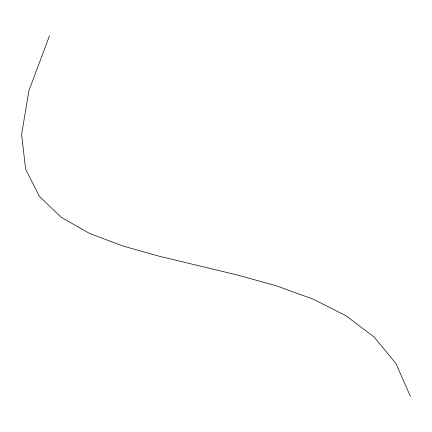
<?xml version="1.0" encoding="UTF-8"?>
<svg xmlns="http://www.w3.org/2000/svg" width="432" height="432" viewBox="0 0 432 432"><rect width="100%" height="100%" fill="white"/><g stroke="black" fill="none" stroke-linecap="round" stroke-linejoin="round"><path stroke-width="0.65" d="M49.561 35.645L28.96 90.499L21.6 134.476L25.65 169.252L39.388 196.376L61.198 217.301L89.516 233.404L122.828 245.997L159.651 256.343L238.01 275.157L276.691 285.952L313.168 299.16L346.081 315.835L374.09 336.976L395.939 363.528L410.4 396.355"/></g></svg>
